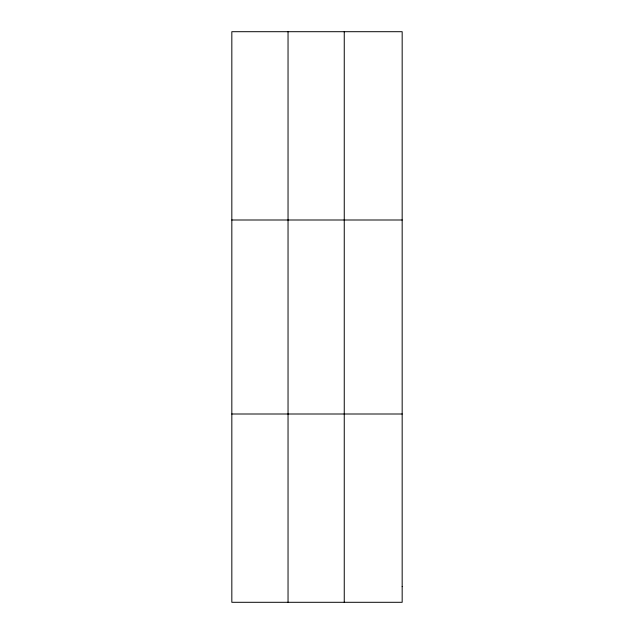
<?xml version="1.0" encoding="UTF-8"?>
<svg xmlns="http://www.w3.org/2000/svg" width="634" height="634" viewBox="0 0 634 634"><rect width="100%" height="100%" fill="white"/><g stroke="black" fill="none" stroke-linecap="round" stroke-linejoin="round"><path stroke-width="0.95" d="M288.042 602.3L288.042 31.7M344.254 602.3L344.254 31.7M231.83 219.998L402.17 219.998M231.83 414.002L402.17 414.002M402.17 586.609L402.17 602.3L231.83 602.3L231.83 31.7L402.17 31.7L402.17 586.609"/></g></svg>
